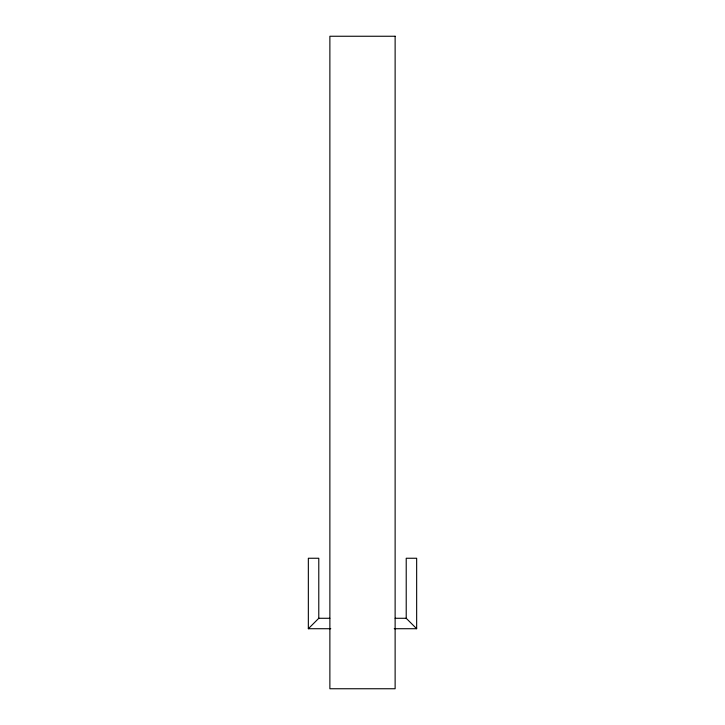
<?xml version="1.0" encoding="UTF-8"?>
<svg xmlns="http://www.w3.org/2000/svg" width="725" height="725" viewBox="0 0 725 725"><rect width="100%" height="100%" fill="white"/><g stroke="black" fill="none" stroke-linecap="round" stroke-linejoin="round"><path stroke-width="1.09" d="M308.343 628.72L318.782 618.28L318.782 558.25L308.343 558.25L308.343 628.72L330.772 628.72M318.782 618.28L329.848 618.28M395.152 618.28L406.218 618.28L416.657 628.72L394.228 628.72M416.657 628.72L416.657 558.25L406.218 558.25L406.218 618.28M395.125 36.25L329.875 36.25L329.875 688.75L395.125 688.75L395.125 36.25"/></g></svg>
